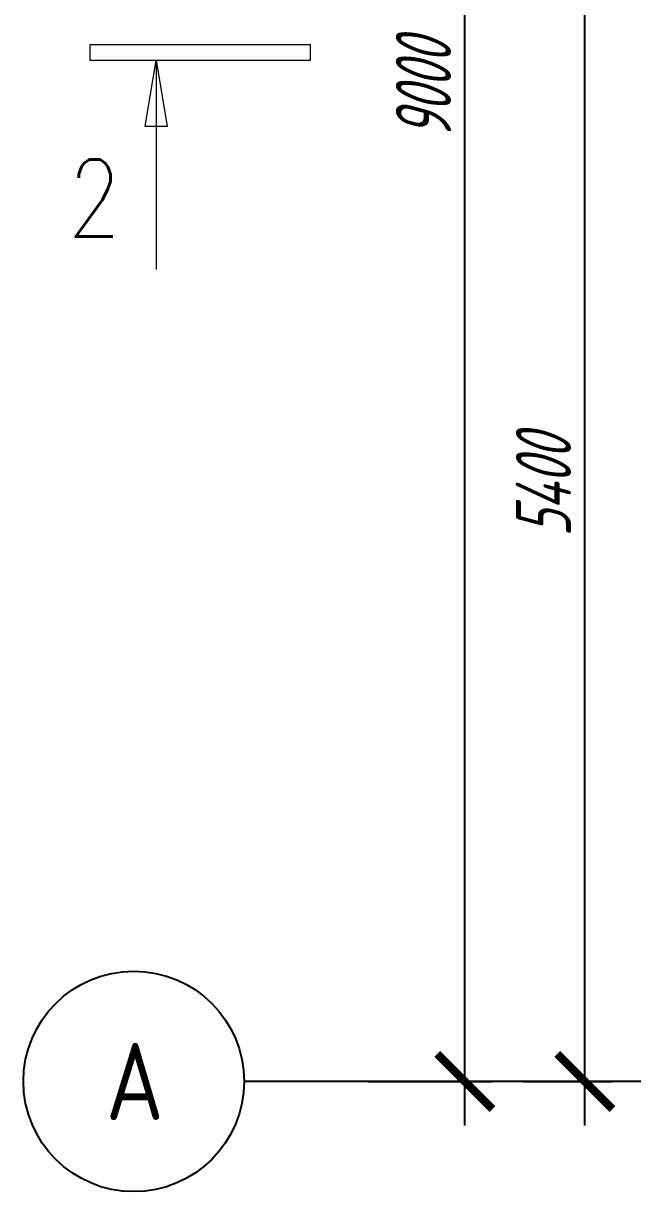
# Model space of a CAD drawing. Header units: inches. Extents: x -19662 to 10260, y -11808 to 5048.
# Drawn here: x -19662 to -16901, y -8164 to -2865 of the extents above; entities that cross this region are included whole.
import ezdxf

# ---------------------------------------------------------------- set-up
doc = ezdxf.new("R2010")
doc.units = ezdxf.units.IN
doc.header["$MEASUREMENT"] = 0
doc.linetypes.add('CONTI', pattern=[0])
doc.linetypes.add('GOST2.303 5', pattern=[24, 20, -1.5, 1, -1.5])
doc.layers.add('axis_dim', color=40, linetype='CONTI')
doc.layers.add('mark', color=4, linetype='Continuous', lineweight=15)
doc.styles.add('GOST 2.304', font='CS_Gost2304.shx', dxfattribs={"width": 0.8, "oblique": 15})
doc.dimstyles.new('СПДС', dxfattribs={"dimscale": 100, "dimtxt": 2.5, "dimasz": 2.5, "dimexe": 1.25, "dimexo": 0.625, "dimtad": 1, "dimdec": 0, "dimtxsty": 'GOST 2.304', "dimblk": 'ARCHTICK', "dimblk1": 'ARCHTICK', "dimblk2": 'ARCHTICK', "dimcen": 2.5, "dimdle": 2, "dimadec": 0, "dimazin": 2, "dimtfac": 0.75, "dimtdec": 4, "dimtmove": 1, "dimatfit": 3, "dimfxl": 1, "dimtolj": 1, "dimarcsym": 1})

# ---------------------------------------------------------------- blocks, each defined once
blk = doc.blocks.new('_ArchTick')
at = {"color": 0, "linetype": 'ByBlock', "const_width": 0.15}
blk.add_lwpolyline([(-0.5, -0.5), (0.5, 0.5)], dxfattribs=at)
blk = doc.blocks.new('*D40')
at = {"layer": 'axis_dim', "color": 0, "linetype": 'Continuous', "lineweight": -2, "ltscale": 100, "transparency": 16777216}
for p, q in [((-17661.6, -7864), (-17661.6, 1536)), ((-18099.1, 1336), (-17536.6, 1336)), ((-18099.1, -7664), (-17536.6, -7664))]:
    blk.add_line(p, q, dxfattribs=at)
at = {"layer": 'Defpoints', "color": 0, "linetype": 'Continuous', "ltscale": 100, "transparency": 16777216}
for p in [(-18161.6, 1336), (-17661.6, 1336), (-18161.6, -7664)]:
    blk.add_point(p, dxfattribs=at)
at = {"layer": 'axis_dim', "color": 0, "linetype": 'Continuous', "lineweight": -2, "ltscale": 100, "transparency": 16777216, "xscale": 250, "yscale": 250, "zscale": 250}
for p, rotation in [((-17661.6, 1336), 90), ((-17661.6, -7664), 270)]:
    blk.add_blockref('_ArchTick', p, dxfattribs=dict(at, rotation=rotation))
at = {"layer": 'axis_dim', "color": 0, "linetype": 'Continuous', "lineweight": -3, "ltscale": 100, "transparency": 16777216, "insert": (-17849.1, -3164), "char_height": 250, "attachment_point": 5, "rotation": 90, "style": 'GOST 2.304'}
blk.add_mtext('\\A1;9000', dxfattribs=at)
blk = doc.blocks.new('*D46')
at = {"layer": 'axis_dim', "color": 0, "linetype": 'Continuous', "lineweight": -2, "ltscale": 100, "transparency": 16777216}
for p, q in [((-17117.8, -7864), (-17117.8, -2064)), ((-18099.1, -2264), (-16992.8, -2264)), ((-17399.1, -7664), (-16992.8, -7664))]:
    blk.add_line(p, q, dxfattribs=at)
at = {"layer": 'Defpoints', "color": 0, "linetype": 'Continuous', "ltscale": 100, "transparency": 16777216}
for p in [(-18161.6, -2264), (-17117.8, -2264), (-17461.6, -7664)]:
    blk.add_point(p, dxfattribs=at)
at = {"layer": 'axis_dim', "color": 0, "linetype": 'Continuous', "lineweight": -2, "ltscale": 100, "transparency": 16777216, "xscale": 250, "yscale": 250, "zscale": 250}
for p, rotation in [((-17117.8, -2264), 90), ((-17117.8, -7664), 270)]:
    blk.add_blockref('_ArchTick', p, dxfattribs=dict(at, rotation=rotation))
at = {"layer": 'axis_dim', "color": 0, "linetype": 'Continuous', "lineweight": -3, "ltscale": 100, "transparency": 16777216, "insert": (-17305.3, -4964), "char_height": 250, "attachment_point": 5, "rotation": 90, "style": 'GOST 2.304'}
blk.add_mtext('\\A1;5400', dxfattribs=at)

msp = doc.modelspace()

# ---------------------------------------------------------------- linework, layer by layer
at = {"layer": 'axis_dim', "linetype": 'GOST2.303 5', "lineweight": 25, "ltscale": 100}
for points in [[(-18161.6, -7664), (-18661.6, -7664)], [(244.6, -7664), (-18161.6, -7664)]]:
    msp.add_lwpolyline(points, dxfattribs=at)
at = {"layer": 'axis_dim', "color": 18, "linetype": 'Continuous', "lineweight": 25, "ltscale": 100, "true_color": 0x000000}
msp.add_circle((-19161.6, -7664), 500, dxfattribs=at)
at = {"layer": 'mark', "linetype": 'Continuous', "ltscale": 100}
for p, q in [((-19360.1, -2962.2), (-19360.1, -3032.2)), ((-18360.1, -2962.2), (-19360.1, -2962.2)), ((-18360.1, -3032.2), (-18360.1, -2962.2)), ((-19360.1, -3032.2), (-18360.1, -3032.2)), ((-19110.3, -3332.6), (-19060.1, -3032.2)), ((-19060.1, -3032.2), (-19009.8, -3332.6)), ((-19009.8, -3332.6), (-19110.3, -3332.6))]:
    msp.add_line(p, q, dxfattribs=at)
msp.add_lwpolyline([(-19060.1, -3032.2), (-19060.1, -3982.2)], dxfattribs=at)

# ---------------------------------------------------------------- texts
at = {"layer": 'axis_dim', "color": 18, "linetype": 'Continuous', "lineweight": 25, "ltscale": 100, "true_color": 0x000000, "insert": (-19288.2, -7489), "char_height": 350, "width": 492.949, "attachment_point": 1, "style": 'GOST 2.304'}
msp.add_mtext('\\Fsimplex.shx;\\W0.8000000000;\\Q0.2617993878;\\T1.0000000000;\\o\\lА', dxfattribs=at)
at = {"layer": 'mark', "linetype": 'Continuous', "ltscale": 100, "insert": (-19460, -3482.2), "char_height": 350, "width": 515.534, "attachment_point": 1, "style": 'GOST 2.304'}
msp.add_mtext('\\Fsimplex.shx;\\W0.8000000000;\\Q0.2617993878;\\T1.0000000000;\\o\\l2', dxfattribs=at)

# ---------------------------------------------------------------- dimensions: what is measured, and where the dimension line sits
at = {"layer": 'axis_dim', "color": 18, "linetype": 'Continuous', "lineweight": -3, "ltscale": 100, "true_color": 0x000000}
for base, p1, p2, picture, middle in [((-17661.6, 1336), (-18161.6, -7664), (-18161.6, 1336), '*D40', (-17849.1, -3164)), ((-17117.8, -2264), (-17461.6, -7664), (-18161.6, -2264), '*D46', (-17305.3, -4964))]:
    dim = msp.add_linear_dim(base=base, p1=p1, p2=p2, angle=270, dimstyle='СПДС', override={"dimscale": 100, "dimsah": 1}, dxfattribs=at)
    dim.commit()
    dim.dimension.update_dxf_attribs({"geometry": picture, "text_midpoint": middle})

doc.saveas('drawing.dxf')
